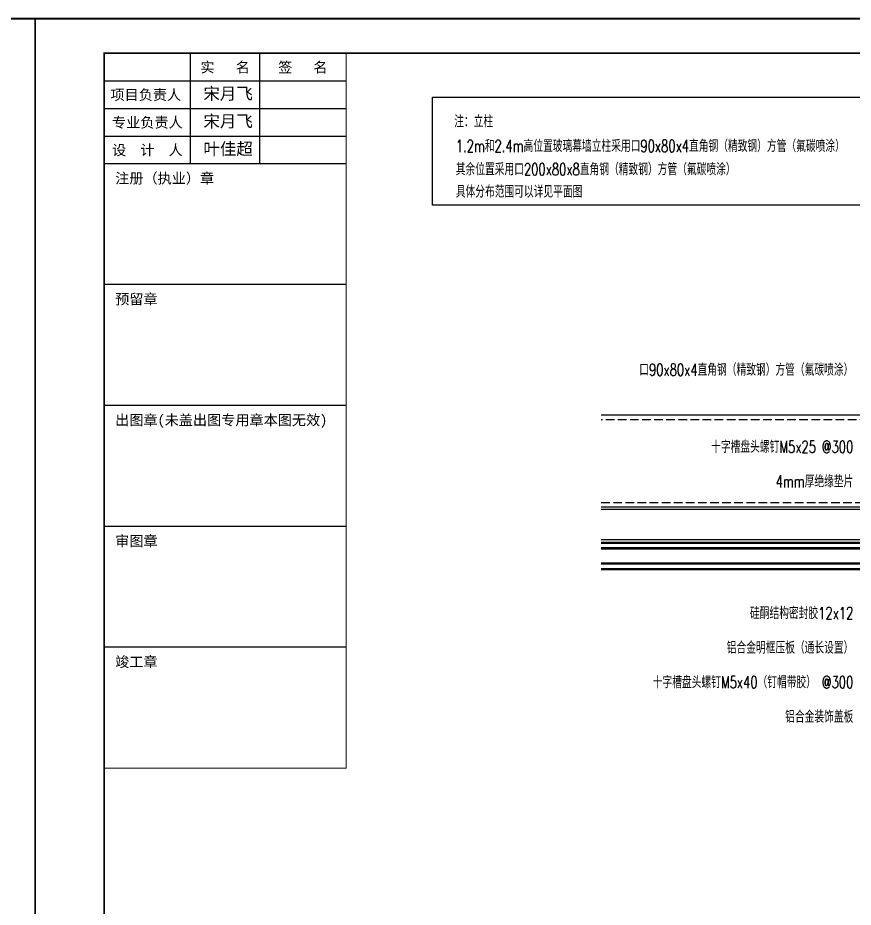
# Model space of a CAD drawing. Extents: x -160106 to 966792, y -663931 to 1550022.
# Drawn here: x -90036 to -89311, y -86337 to -85564 of the extents above; entities that cross this region are included whole.
import ezdxf
from ezdxf.enums import TextEntityAlignment as Align
from ezdxf.xclip import XClip

# ---------------------------------------------------------------- set-up
doc = ezdxf.new("R2010")
doc.units = 0
doc.linetypes.add('ZN-DASH', pattern=[0.35, 0.25, -0.1])
for name, color, linetype in [('!ZN1-填充-8', 8, 'Continuous'), ('!ZN1-文字-7', 7, 'Continuous'), ('!ZN3-玻璃幕墙-4', 4, 'Continuous'), ('!ZN4-焊缝-8', 8, 'Continuous'), ('!ZN4-辅助材料-1', 1, 'Continuous'), ('!ZN5-钢材投影-40', 40, 'Continuous'), ('!ZN5-铝材投影-112', 112, 'Continuous'), ('!ZN6-虚线-8', 8, 'ZN-DASH'), ('0-cxFrame', 155, 'Continuous'), ('20剖面图$0$A-HATCH-1', 252, 'Continuous'), ('20剖面图$0$AS-COLN', 6, 'Continuous'), ('DIM', 173, 'Continuous'), ('qianming', 155, 'Continuous'), ('焊缝', 8, 'Continuous')]:
    doc.layers.add(name, color=color, linetype=linetype)
doc.layers.add('0-cxText', color=131, linetype='Continuous', lineweight=25)
doc.styles.add('cx_biaoti', font='')
doc.styles.add('cx_tuming', font='simhei.ttf')
doc.styles.add('cx_tuqian1', font='')
doc.styles.add('ZNTextStyle', font='ROMANS.shx', dxfattribs={"width": 0.7, "bigfont": 'CHINESE.shx'})
doc.styles.add('图框宋体', font='', dxfattribs={"width": 0.75})
doc.styles.add('黑体', font='simhei.ttf', dxfattribs={"height": 12})
doc.styles.get('cx_biaoti').set_extended_font_data('SimSun')
doc.styles.get('cx_tuqian1').set_extended_font_data('SimSun')
doc.styles.get('图框宋体').set_extended_font_data('SimSun')

# ---------------------------------------------------------------- blocks, each defined once
blk = doc.blocks.new('zjcx_lan_xinxi(Dragon)')
for p, q in [((7000, -3200), (0, -3200)), ((7000, -6700), (0, -6700)), ((7000, -10200), (0, -10200)), ((7000, -13700), (0, -13700)), ((7000, -17200), (0, -17200))]:
    blk.add_line(p, q)
at = {"const_width": 25}
blk.add_lwpolyline([(0, -20700), (7000, -20700), (7000, 0), (0, 0)], close=True, dxfattribs=at)
for points in [[(2500, -3200), (2500, 0)], [(4500, -3200), (4500, 0)], [(0, -800), (7000, -800)], [(0, -1600), (7000, -1600)], [(0, -2400), (7000, -2400)]]:
    blk.add_lwpolyline(points)
for points in [[(7000, -3200), (7000, 0)], [(0, -3200), (7000, -3200)], [(0, -20700), (7000, -20700), (7000, -3200)], [(0, -20700), (7000, -20700)]]:
    blk.add_lwpolyline(points, dxfattribs=at)
at = {"style": '图框宋体'}
for s, p in [('实   名', (3500, -400)), ('签   名', (5750, -400)), ('项目负责人', (1204, -1200)), ('专业负责人', (1250, -2000)), ('设  计  人', (1250, -2800))]:
    blk.add_text(s, height=300, dxfattribs=at).set_placement(p, align=Align.MIDDLE)
for s, p in [('注册（执业）章', (318, -3771)), ('预留章', (318, -7271)), ('出图章(未盖出图专用章本图无效)', (318, -10771)), ('审图章', (318, -14271)), ('竣工章', (318, -17771))]:
    blk.add_text(s, height=300, dxfattribs=at).set_placement(p)
blk = doc.blocks.new('T-信息(Dragon)')
at = {"layer": '0-cxFrame'}
blk.add_blockref('zjcx_lan_xinxi(Dragon)', (0, 0), dxfattribs=at)
at = {"layer": 'qianming', "color": 3, "style": 'cx_biaoti'}
for s, p in [('宋月飞', (3585, -1168)), ('宋月飞', (3585, -1968)), ('叶佳超', (3585, -2768))]:
    blk.add_text(s, height=350, dxfattribs=at).set_placement(p, align=Align.MIDDLE_CENTER)
blk = doc.blocks.new('TK22.A2 L(Dragon)')
at = {"layer": '0-cxFrame', "color": 7, "const_width": 0.5}
blk.add_lwpolyline([(0, 0), (-594, 0), (-594, 420), (0, 420)], close=True, dxfattribs=at)
at = {"layer": '0-cxFrame', "const_width": 0.5}
blk.add_lwpolyline([(-80, 10), (-574, 10), (-574, 410), (-80, 410)], close=True, dxfattribs=at)
at = {"layer": '0-cxFrame', "xscale": 0.01, "yscale": 0.01, "zscale": 0.01}
blk.add_blockref('T-信息(Dragon)', (-574, 410), dxfattribs=at)
at = {"style": '黑体', "flags": 4}
blk.add_attdef('图幅', text='', height=3.3, dxfattribs=at).set_placement((-40, 3), align=Align.RIGHT)
at = {"layer": '0-cxText', "flags": 4}
for tag, height, style, p in [('建设单位', 3.5, 'cx_tuming', (-45, 240)), ('项目名称', 3.5, 'cx_tuming', (-45, 210)), ('子项名称', 3.5, 'cx_tuming', (-45, 180)), ('工程编号', 3.3, 'cx_tuqian1', (-35, 165)), ('图名1', 3.5, 'cx_tuming', (-45, 87)), ('图名2', 3.5, 'cx_tuming', (-45, 79)), ('图名3', 3.5, 'cx_tuming', (-45, 71)), ('出图日期', 3.3, 'cx_tuqian1', (-39, 60)), ('专业', 3.3, 'cx_tuqian1', (-55, 52)), ('图号', 3.3, 'cx_tuqian1', (-55, 44)), ('版次', 3.3, 'cx_tuqian1', (-20, 44))]:
    blk.add_attdef(tag, text='', height=height, dxfattribs=dict(at, style=style)).set_placement(p, align=Align.MIDDLE)
at = {"layer": 'Defpoints', "color": 6, "flags": 4}
for tag, height, style, p in [('tufu', 3.3, '黑体', (-12, 12)), ('dwfname', 4, 'cx_tuqian1', (-80, 3))]:
    blk.add_attdef(tag, text='', height=height, dxfattribs=dict(at, style=style)).set_placement(p, align=Align.RIGHT)
blk = doc.blocks.new('20250828132035')
at = {"layer": '20剖面图$0$A-HATCH-1'}
h = blk.add_hatch(dxfattribs=at)
h.set_pattern_fill('混凝土', color=256, scale=50)
h.set_pattern_definition([(50, (1654310.4, -568157.45), (358.63009, -31.376067), [37.5, -412.5]), (355, (1654310.4, -568157.45), (-69.37567, 376.09607), [30, -330]), (100.4514, (1654340.3, -568160.07), (289.25469, 344.71977), [31.870095, -350.571056]), (46.1842, (1654310.4, -568057.45), (533.62052, -82.75951), [56.25, -618.75]), (96.6356, (1654354.87, -568064.35), (467.33135, 487.05894), [47.80514, -525.8565]), (351.1842, (1654310.4, -568057.45), (467.33097, 487.0593), [45, -495]), (21, (1654360.4, -568082.45), (298.453526, -201.309445), [37.5, -412.5]), (326, (1654360.4, -568082.45), (121.657666, 362.57502), [30, -330]), (71.4514, (1654385.27, -568099.23), (420.111314, 161.26525), [31.870095, -350.571056]), (37.5, (1654310.4, -568157.45), (6.079928, 166.446927), [0, -326, 0, -335, 0, -331.25]), (7.5, (1654310.4, -568157.45), (131.534769, 197.205856), [0, -191, 0, -318.5, 0, -126.25]), (327.5, (1654198.9, -568157.45), (266.911218, -11.277436), [0, -125, 0, -390, 0, -517.5]), (317.5, (1654148.9, -568157.45), (291.593085, 50.05249), [0, -162.5, 0, -259, 0, -367.5])])
h.paths.add_polyline_path([(-15000, -200), (0, -200), (0, 0), (-15000, 0)])
at = {"layer": '20剖面图$0$AS-COLN'}
blk.add_lwpolyline([(-15300, -200), (0, -200), (0, 0), (-15300, 0)], dxfattribs=at)
blk = doc.blocks.new('*U1118')
at = {"layer": '!ZN1-填充-8'}
h = blk.add_hatch(dxfattribs=at)
h.set_pattern_fill('ANSI37', color=256, scale=0.5, style=0)
h.set_pattern_definition([(45, (6, 0), (-1.12253, 1.12253), []), (135, (6, 0), (-1.12253, -1.12253), [])])
h.paths.add_polyline_path([(0, 5), (0, 19), (1, 18), (14, 18), (14, 17.75), (12, 15.75), (12, 8.25), (14, 6.25), (14, 6), (1, 6)])
h = blk.add_hatch(dxfattribs=at)
h.set_pattern_fill('DOTS', color=8, style=0)
h.set_pattern_definition([(0, (6, 0), (0.79375, 1.5875), [0, -1.5875])])
h.paths.add_polyline_path([(13, 15.34), (13, 8.66), (14.41, 7.25), (17.8, 7.25), (17.8, 16.75), (14.41, 16.75)])
for points in [[(18.75, 18), (14, 18), (14, 17.75), (18.75, 17.75)], [(18.75, 6.25), (14, 6.25), (14, 6), (18.75, 6)]]:
    blk.add_hatch(color=256, dxfattribs=at).paths.add_polyline_path(points)
for p, q in [((0, 23), (309.98, 23)), ((0, 19), (309.98, 19)), ((0, 5), (309.98, 5)), ((0, 1), (309.98, 1))]:
    blk.add_line(p, q, dxfattribs=at)
at = {"layer": '!ZN3-玻璃幕墙-4'}
for points in [[(309.98, 24), (1, 24), (0, 23), (0, 19), (1, 18), (309.98, 18)], [(309.98, 6), (1, 6), (0, 5), (0, 1), (1, 0), (309.98, 0)]]:
    blk.add_lwpolyline(points, dxfattribs=at)
at = {"layer": '!ZN4-辅助材料-1'}
for points in [[(0, 5), (0, 19), (1, 18), (14, 18), (14, 17.75), (12, 15.75), (12, 8.25), (12, 8.25), (14, 6.25), (14, 6), (1, 6), (0, 5)], [(12, 15.75), (12, 8.25), (14, 6.25), (19, 6.25), (19, 17.75), (14, 17.75)], [(13, 15.34), (13, 8.66), (14.41, 7.25), (17.8, 7.25), (17.8, 16.75), (14.41, 16.75)], [(18.75, 18), (14, 18), (14, 17.75), (18.75, 17.75)], [(18.75, 6.25), (14, 6.25), (14, 6), (18.75, 6)]]:
    blk.add_lwpolyline(points, close=True, dxfattribs=at)
blk.add_lwpolyline([(18.4, 17.75), (18.4, 17.65), (14.04, 17.65), (12.1, 15.71), (12.1, 8.29), (14.04, 6.35), (18.4, 6.35), (18.4, 6.25), (18.4, 6.35)], dxfattribs=at)
at = {"layer": 'Defpoints', "color": 250}
for p in [(0, 24), (0, 18), (0, 6), (0, 0), (12, 6)]:
    blk.add_point(p, dxfattribs=at)
blk = doc.blocks.new('*U798')
at = {"layer": '!ZN4-焊缝-8', "ltscale": 20}
h = blk.add_hatch(color=8, dxfattribs=at)
h.dxf.hatch_style = 1
h.paths.add_polyline_path([(4, 80, 0.414214), (0, 84), (0, 80)])
blk.add_lwpolyline([(0, 80), (4, 80, 0.414214), (0, 84)], format="xyb", close=True, dxfattribs=at)
at = {"layer": '!ZN5-钢材投影-40', "ltscale": 0.3}
for p, q in [((0, 80), (284.46, 80)), ((0, 0), (284.46, 0))]:
    blk.add_line(p, q, dxfattribs=at)
at = {"layer": '!ZN5-铝材投影-112'}
for p, q in [((0, -2), (284.46, -2)), ((0.3, -28.4), (284.46, -28.4))]:
    blk.add_line(p, q, dxfattribs=at)
at = {"layer": '!ZN6-虚线-8', "ltscale": 30}
for p, q in [((0, 76), (284.46, 76)), ((284.46, 4), (0, 4))]:
    blk.add_line(p, q, dxfattribs=at)
at = {"layer": '焊缝', "ltscale": 100}
blk.add_lwpolyline([(0, 80, -0.57735), (3.47, 74, 0.267949), (0, 76, -0.57735), (3.47, 70, 0.267949), (0, 72, -0.57735), (3.47, 66, 0.267949), (0, 68, -0.57735), (3.47, 62, 0.267949), (0, 64, -0.57735), (3.47, 58, 0.267949), (0, 60, -0.57735), (3.47, 54, 0.267949), (0, 56, -0.57735), (3.47, 50, 0.267949), (0, 52, -0.57735), (3.47, 46, 0.267949), (0, 48, -0.57735), (3.47, 42, 0.267949), (0, 44, -0.57735), (3.47, 38, 0.267949), (0, 40, -0.57735), (3.47, 34, 0.267949), (0, 36, -0.57735), (3.47, 30, 0.267949), (0, 32, -0.57735), (3.47, 26, 0.267949), (0, 28, -0.57735), (3.47, 22, 0.267949), (0, 24, -0.57735), (3.47, 18, 0.267949), (0, 20, -0.57735), (3.47, 14, 0.267949), (0, 16, -0.57735), (3.47, 10, 0.267949), (0, 12, -0.57735), (3.47, 6, 0.267949), (0, 8, -1), (0, 0, -1)], format="xyb", dxfattribs=at)

msp = doc.modelspace()

# ---------------------------------------------------------------- linework, layer by layer
at = {"layer": 'DIM', "ltscale": 30}
msp.add_lwpolyline([(-89676.24, -85633.42), (-89261.19, -85633.42), (-89261.19, -85727.27), (-89676.24, -85727.27)], close=True, dxfattribs=at)

# ---------------------------------------------------------------- block references
at = {"layer": '!ZN3-玻璃幕墙-4', "xscale": -1}
msp.add_blockref('*U1118', (-89219.87, -86043.93), dxfattribs=at)
at = {"layer": '!ZN5-铝材投影-112', "ltscale": 100, "xscale": -1, "rotation": 359.9999964507855}
msp.add_blockref('*U798', (-89245.4, -85989.53), dxfattribs=at)
at = {"ltscale": 50}
ref = msp.add_blockref('20250828132035', (-80273.87, -86085.54), dxfattribs=at)
XClip(ref).set_block_clipping_path([(-96.7647989804, -640.091455574), (814.8825443383, 367.4414649424)])
at = {"layer": '0-cxFrame', "xscale": 3, "yscale": 3, "zscale": 3}
for p in [(-90021.4, -86825.19), (-88239.4, -86825.19)]:
    msp.add_blockref('TK22.A2 L(Dragon)', p, dxfattribs=at)

# ---------------------------------------------------------------- texts
at = {"layer": '!ZN1-文字-7', "color": 2, "ltscale": 20, "style": 'ZNTextStyle', "width": 0.7}
for s, p in [('注：立柱', (-89657.54, -85654.39)), ('1.2m和2.4m高位置玻璃幕墙立柱采用口90x80x4直角钢（精致钢）方管（氟碳喷涂）', (-89656.16, -85675.76)), ('其余位置采用口200x80x8直角钢（精致钢）方管（氟碳喷涂）', (-89656.16, -85695.97)), ('具体分布范围可以详见平面图', (-89656.16, -85715.44))]:
    msp.add_text(s, height=10.5, dxfattribs=at).set_placement(p, align=Align.MIDDLE_LEFT)
at = {"layer": '!ZN1-文字-7', "ltscale": 20, "style": 'ZNTextStyle', "width": 0.7}
for s, p in [('口90x80x4直角钢（精致钢）方管（氟碳喷涂）', (-89311.01, -85870.12)), ('十字槽盘头螺钉M5x25 @300', (-89311.01, -85937.06)), ('4mm厚绝缘垫片', (-89311.01, -85967.06)), ('硅酮结构密封胶12x12', (-89311.01, -86081.5)), ('铝合金明框压板（通长设置）', (-89311.01, -86111.5)), ('十字槽盘头螺钉M5x40（钉帽带胶） @300', (-89311.01, -86141.5)), ('铝合金装饰盖板', (-89311.01, -86171.5))]:
    msp.add_text(s, height=10.5, dxfattribs=at).set_placement(p, align=Align.MIDDLE_RIGHT)

doc.saveas('drawing.dxf')
